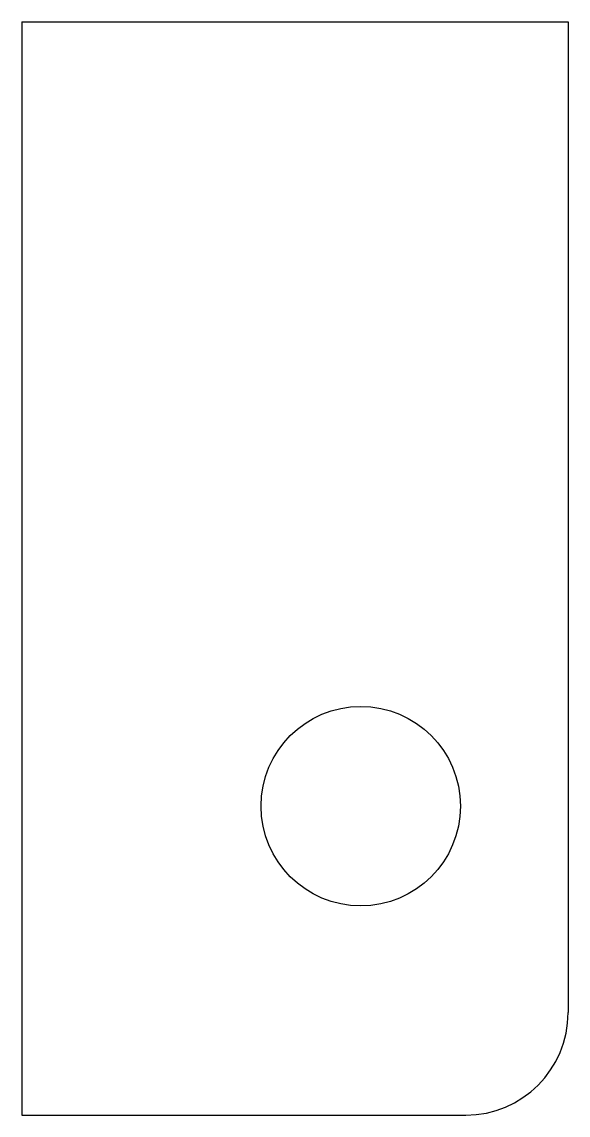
# Model space of a CAD drawing. Extents: x 0 to 102, y -203 to 0.
import ezdxf

# ---------------------------------------------------------------- set-up
doc = ezdxf.new("R2010")
doc.units = 0
doc.layers.get('0').update_dxf_attribs({"linetype": 'continuous'})

# ---------------------------------------------------------------- blocks, each defined once
blk = doc.blocks.new('POCKET')
at = {"color": 0}
for p, q in [((0, 0), (101.6, 0)), ((0, 0), (0, -203.2)), ((101.6, 0), (101.6, -184.15)), ((0, -203.2), (82.55, -203.2))]:
    blk.add_line(p, q, dxfattribs=at)
blk.add_circle((63.03, -145.77), 18.54, dxfattribs=at)
blk.add_arc((82.55, -184.15), 19.05, -90, 0, dxfattribs=at)

msp = doc.modelspace()

# ---------------------------------------------------------------- block references
at = {"color": 0}
msp.add_blockref('POCKET', (0, 0), dxfattribs=at)

doc.saveas('drawing.dxf')
